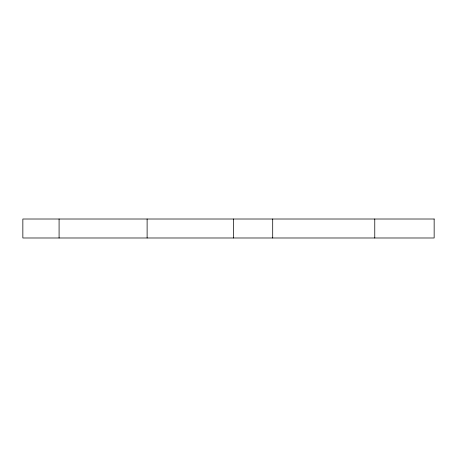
<?xml version="1.0" encoding="UTF-8"?>
<svg xmlns="http://www.w3.org/2000/svg" width="457" height="457" viewBox="0 0 457 457"><rect width="100%" height="100%" fill="white"/><g stroke="black" fill="none" stroke-linecap="round" stroke-linejoin="round"><path stroke-width="0.69" d="M374.769 219.012L374.769 237.988M272.703 219.012L272.703 237.988M233.43 219.012L233.43 237.988M147.114 219.012L147.114 237.988M59.084 219.012L59.084 237.988M434.15 219.012L22.85 219.012L22.85 237.988L434.15 237.988L434.15 219.012"/></g></svg>
